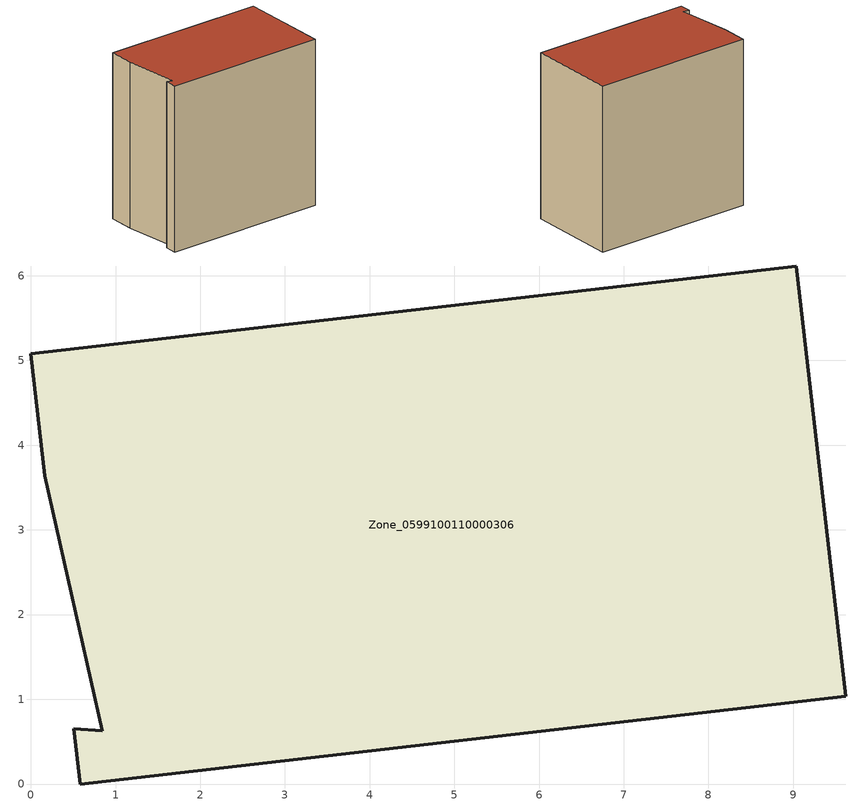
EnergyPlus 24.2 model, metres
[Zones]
Zone_0599100110000306
 floor ground (C_G): 0.58,0 0.51,0.65 0.84,0.63 0.17,3.64 0,5.08 9.04,6.12 9.62,1.03 z1.42
 wall outside (C_F): 0.58,0 9.62,1.03 9.04,6.12 0,5.08 0.17,3.64 0.84,0.63 0.51,0.65 0.58,0 z1.42:10.74
 roof outside (C_R): 0.51,0.65 0.58,0 9.62,1.03 9.04,6.12 0,5.08 0.17,3.64 0.84,0.63 z10.74
[BUILDING]
Pand.0599100110000306: North Axis=0; Terrain=City; Loads Convergence Tolerance Value=0.04; Temperature Convergence Tolerance Value=0.4; Solar Distribution=FullExterior; Maximum Number of Warmup Days=25; Minimum Number of Warmup Days=1
[Site:Location]
Rotterdam.The.Hague.AP_ZH_NLD Design_Conditions: Latitude=51.96; Longitude=4.45; Time Zone=1; Elevation=-4.5
[SITE:GROUNDTEMPERATURE:BUILDINGSURFACE]
18, 18, 18, 18, 18, 18, 18, 18, 18, 18, 18, 18
[MATERIAL] Thermal Absorptance=0.9; Solar Absorptance=0.7; Visible Absorptance=0.7
Name | Roughness | Thickness | Conductivity | Density | Specific Heat
G.TI.2015-2018 | MediumSmooth | 0.15 | 0.0428571 | 540 | 1210
F.TI.2015-2018 | Rough | 0.3 | 0.0666667 | 1920 | 840
R.TI.2015-2018 | MediumRough | 0.2 | 0.0333333 | 1500 | 1000
[CONSTRUCTION]
C_G: G.TI.2015-2018
C_F: F.TI.2015-2018
C_R: R.TI.2015-2018
[ZONE]
Zone_0599100110000306: Type=1; Multiplier=1; Ceiling Height=Autocalculate; Volume=Autocalculate; Floor Area=autocalculate; Part of Total Floor Area=Yes
[ZONEINFILTRATION:DESIGNFLOWRATE]
Infil_Zone_0599100110000306: Zone or ZoneList or Space or SpaceList=Zone_0599100110000306; Schedule=AlwaysOn; Design Flow Rate Calculation Method=Flow/Area; Flow Rate per Floor Area=0.0015; Constant Term Coefficient=1; Temperature Term Coefficient=0; Velocity Term Coefficient=0; Velocity Squared Term Coefficient=0
[HVACTEMPLATE:ZONE:IDEALLOADSAIRSYSTEM]
Zone_0599100110000306: Maximum Heating Supply Air Temperature=50; Minimum Cooling Supply Air Temperature=13; Maximum Heating Supply Air Humidity Ratio=0.0156; Minimum Cooling Supply Air Humidity Ratio=0.0077; Heating Limit=NoLimit; Cooling Limit=NoLimit; Dehumidification Control Type=ConstantSensibleHeatRatio; Cooling Sensible Heat Ratio=0.7; Dehumidification Setpoint=60; Humidification Control Type=None; Humidification Setpoint=30; Outdoor Air Method=None; Outdoor Air Flow Rate per Person=0.00944; Outdoor Air Flow Rate per Zone Floor Area=0; Outdoor Air Flow Rate per Zone=0; Demand Controlled Ventilation Type=None; Outdoor Air Economizer Type=NoEconomizer; Heat Recovery Type=None; Sensible Heat Recovery Effectiveness=0.7; Latent Heat Recovery Effectiveness=0.65
[ZONECONTROL:THERMOSTAT]
ThermostatControl_Zone_0599100110000306: Zone or ZoneList=Zone_0599100110000306; Control Type Schedule=DualSetpointControlType; Control 1=Thermostat_Zone_0599100110000306; Temperature Difference Between Cutout And Setpoint=0
[THERMOSTATSETPOINT:DUALSETPOINT]
Thermostat_Zone_0599100110000306: Heating Setpoint Temperature Schedule=HeatingSetpoint_Zone_0599100110000306; Cooling Setpoint Temperature Schedule=CoolingSetpoint_Zone_0599100110000306
[SCHEDULE:COMPACT]
HeatingSetpoint_Zone_0599100110000306: Through: 12/31, For: AllDays, Until: 24:00, 21
CoolingSetpoint_Zone_0599100110000306: Through: 12/31, For: AllDays, Until: 24:00, 24
DualSetpointControlType: Through: 12/31, For: AllDays, Until: 24:00, 4
AlwaysOn: Through: 12/31, For: AllDays, Until: 24:00, 1
